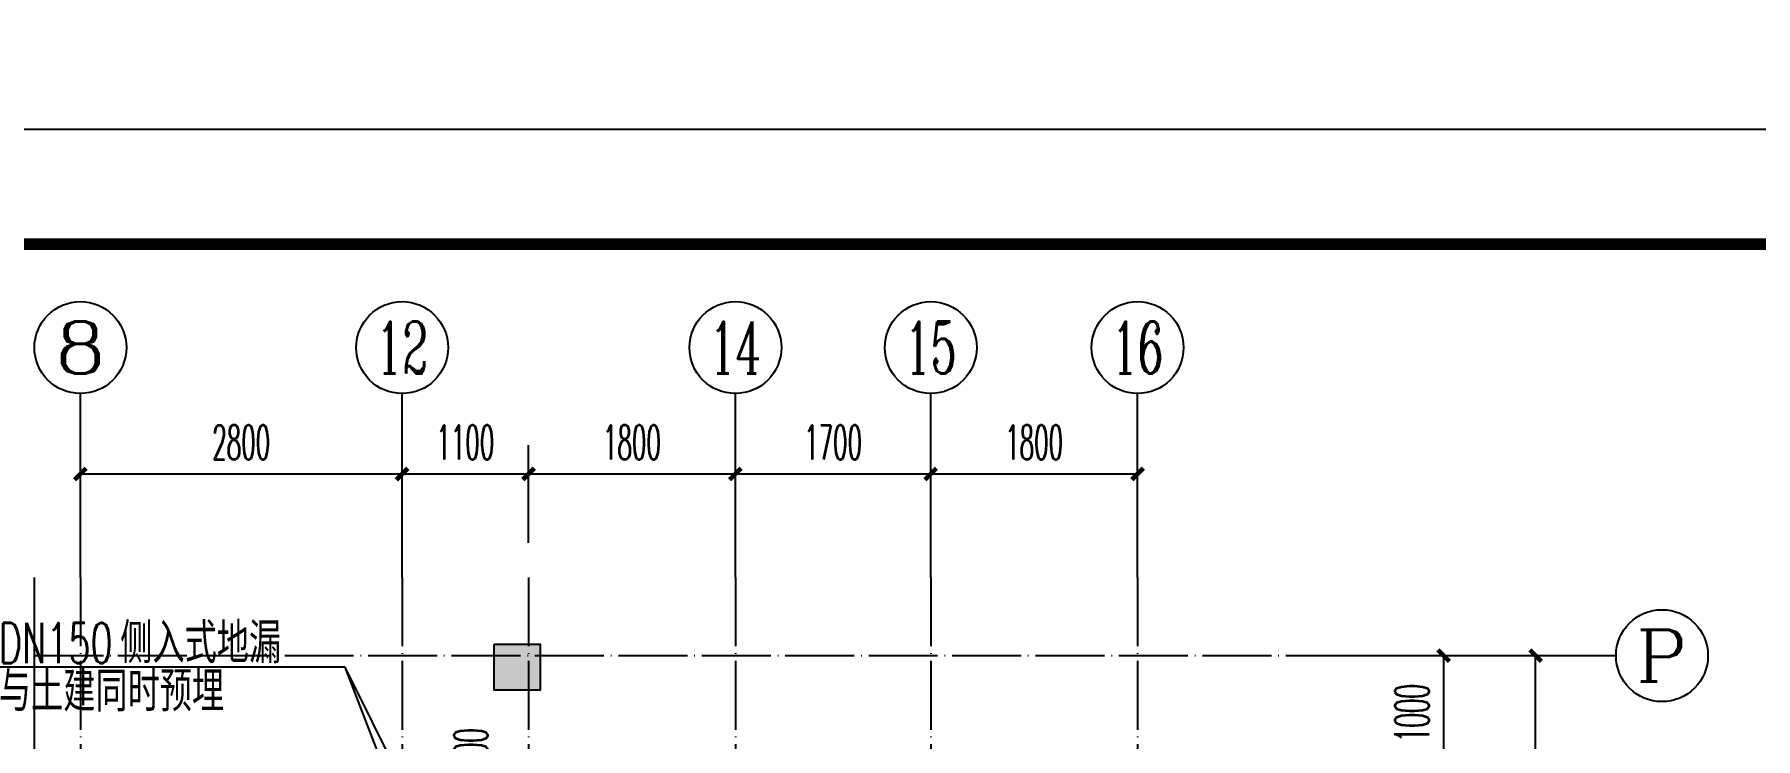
# Model space of a CAD drawing. Extents: x 27938 to 1507990, y 110129 to 923079.
# Drawn here: x 654169 to 669147, y 605661 to 611790 of the extents above; entities that cross this region are included whole.
import ezdxf
from ezdxf.enums import TextEntityAlignment as Align
from ezdxf.xclip import XClip

# ---------------------------------------------------------------- set-up
doc = ezdxf.new("R2010")
doc.units = 0
doc.header["$LTSCALE"] = 1000
doc.header["$MEASUREMENT"] = 0
doc.header["$XCLIPFRAME"] = 0
doc.linetypes.add('DOTE', pattern=[2.42, 2, -0.2, 0.02, -0.2])
for name, color, linetype in [('----建筑底图', 8, 'Continuous'), ('AXIS', 3, 'Continuous'), ('AXIS_TEXT', 7, 'Continuous'), ('DIM_SYMB', 3, 'Continuous'), ('DIM_废水', 31, 'Continuous'), ('DOTE', 1, 'Continuous'), ('EQUIP_地漏', 7, 'Continuous'), ('PUB_HATCH', 8, 'Continuous'), ('TWT_DIM', 3, 'Continuous'), ('图框', 140, 'Continuous')]:
    doc.layers.add(name, color=color, linetype=linetype)
doc.layers.add('yichutu', color=7, linetype='Continuous', true_color=0xffffff, plot=False)
doc.styles.add('_TCH_AXIS', font='COMPLEX', dxfattribs={"bigfont": 'GBCBIG'})
doc.styles.add('_TCH_DIM_T3', font='SIMPLEX.shx', dxfattribs={"width": 0.494118, "bigfont": 'GBCBIG.shx'})
doc.styles.add('_TWT_SERIAL', font='SIMPLEX', dxfattribs={"width": 0.8, "height": 3.5, "bigfont": 'HZTXT'})
doc.styles.add('COMPLEX', font='COMPLEX')
doc.dimstyles.new('_TCH_ARCH&&100', dxfattribs={"dimtxt": 297.5, "dimasz": 100, "dimexe": 250, "dimexo": 300, "dimgap": 126.25, "dimtad": 1, "dimdec": 0, "dimzin": 0, "dimdsep": 46, "dimtxsty": '_TCH_DIM_T3', "dimblk": 'ARCHTICK', "dimcen": 0.09, "dimclrt": 4, "dimazin": 2, "dimtfac": 1, "dimtdec": 0, "dimtix": 1, "dimtmove": 2, "dimatfit": 3, "dimfxl": 100, "dimtolj": 1, "dimtzin": 0, "dimarcsym": 0})
doc.dimstyles.new('_TWT_ARCH&&100', dxfattribs={"dimtxt": 297.5, "dimasz": 100, "dimexe": 250, "dimexo": 300, "dimgap": 126.25, "dimtad": 1, "dimdec": 0, "dimzin": 0, "dimdsep": 46, "dimtxsty": '_TCH_DIM_T3', "dimblk": 'ARCHTICK', "dimcen": 0.09, "dimclrt": 7, "dimazin": 2, "dimtfac": 1, "dimtdec": 0, "dimtix": 1, "dimtmove": 2, "dimatfit": 3, "dimfxl": 1, "dimtolj": 1, "dimtzin": 0, "dimarcsym": 0})

# ---------------------------------------------------------------- blocks, each defined once
blk = doc.blocks.new('A$C74D73064')
at = {"layer": 'DOTE', "color": 0}
for p, q in [((-13745, 128076.6), (-13745, 3986.3)), ((-5795, 128076.6), (-5795, 3986.3))]:
    blk.add_line(p, q, dxfattribs=at)
blk = doc.blocks.new('TK')
at = {"layer": '图框'}
blk.add_lwpolyline([(465375, 548714), (549475, 548714), (549475, 489314), (465375, 489314)], close=True, dxfattribs=at)
blk.add_lwpolyline([(465375, 548714), (549475, 548714), (549475, 489314), (465375, 489314)], close=True, dxfattribs=at)
at = {"layer": '图框', "const_width": 100}
blk.add_lwpolyline([(548475, 490314), (548475, 547714), (467875, 547714), (467875, 490314)], close=True, dxfattribs=at)
blk = doc.blocks.new('yct-841-594-84100-59399.9999999999-100-1000.0')
at = {"layer": 'yichutu', "color": 7, "true_color": 0xffffff}
blk.add_lwpolyline([(0, 0), (0, 59400), (84100, 59400), (84100, 0)], close=True, dxfattribs=at)
blk = doc.blocks.new('A$C028C60F5')
at = {"color": 0}
blk.add_lwpolyline([(400, 0), (0, 0), (0, -400), (400, -400)], close=True, dxfattribs=at)
at = {"layer": 'PUB_HATCH', "color": 0}
blk.add_solid([(0, -400), (400, -400), (0, 0), (400, 0)], dxfattribs=at)
blk = doc.blocks.new('_ArchTick')
at = {"color": 0, "linetype": 'ByBlock', "const_width": 0.4}
blk.add_lwpolyline([(-0.5, -0.5), (0.5, 0.5)], dxfattribs=at)
blk = doc.blocks.new('*D1359')
at = {"layer": 'AXIS', "color": 0, "lineweight": -2}
for p, q in [((-10220, 1881), (-10220, 2731)), ((-7420, 1881), (-7420, 2731)), ((-10220, 2481), (-7420, 2481))]:
    blk.add_line(p, q, dxfattribs=at)
at = {"layer": 'Defpoints', "color": 0}
for p in [(-7420, 2481), (-10220, 1581), (-7420, 1581)]:
    blk.add_point(p, dxfattribs=at)
at = {"layer": 'AXIS', "color": 0, "lineweight": -2, "xscale": 100, "yscale": 100, "zscale": 100, "rotation": 180}
blk.add_blockref('_ArchTick', (-10220, 2481), dxfattribs=at)
at = {"layer": 'AXIS', "color": 0, "lineweight": -2, "xscale": 100, "yscale": 100, "zscale": 100}
blk.add_blockref('_ArchTick', (-7420, 2481), dxfattribs=at)
at = {"layer": 'AXIS', "color": 4, "insert": (-8820, 2756), "char_height": 297.5, "attachment_point": 5, "style": '_TCH_DIM_T3'}
blk.add_mtext('\\A1;2800', dxfattribs=at)
blk = doc.blocks.new('*D1360')
at = {"layer": 'AXIS', "color": 0, "lineweight": -2}
for p, q in [((-7420, 1881), (-7420, 2731)), ((-6320, 1881), (-6320, 2731)), ((-7420, 2481), (-6320, 2481))]:
    blk.add_line(p, q, dxfattribs=at)
at = {"layer": 'Defpoints', "color": 0}
for p in [(-6320, 2481), (-7420, 1581), (-6320, 1581)]:
    blk.add_point(p, dxfattribs=at)
at = {"layer": 'AXIS', "color": 0, "lineweight": -2, "xscale": 100, "yscale": 100, "zscale": 100, "rotation": 180}
blk.add_blockref('_ArchTick', (-7420, 2481), dxfattribs=at)
at = {"layer": 'AXIS', "color": 0, "lineweight": -2, "xscale": 100, "yscale": 100, "zscale": 100}
blk.add_blockref('_ArchTick', (-6320, 2481), dxfattribs=at)
at = {"layer": 'AXIS', "color": 4, "insert": (-6870, 2756), "char_height": 297.5, "attachment_point": 5, "style": '_TCH_DIM_T3'}
blk.add_mtext('\\A1;1100', dxfattribs=at)
blk = doc.blocks.new('*D1361')
at = {"layer": 'AXIS', "color": 0, "lineweight": -2}
for p, q in [((-6320, 1881), (-6320, 2731)), ((-4520, 1881), (-4520, 2731)), ((-6320, 2481), (-4520, 2481))]:
    blk.add_line(p, q, dxfattribs=at)
at = {"layer": 'Defpoints', "color": 0}
for p in [(-4520, 2481), (-6320, 1581), (-4520, 1581)]:
    blk.add_point(p, dxfattribs=at)
at = {"layer": 'AXIS', "color": 0, "lineweight": -2, "xscale": 100, "yscale": 100, "zscale": 100, "rotation": 180}
blk.add_blockref('_ArchTick', (-6320, 2481), dxfattribs=at)
at = {"layer": 'AXIS', "color": 0, "lineweight": -2, "xscale": 100, "yscale": 100, "zscale": 100}
blk.add_blockref('_ArchTick', (-4520, 2481), dxfattribs=at)
at = {"layer": 'AXIS', "color": 4, "insert": (-5420, 2756), "char_height": 297.5, "attachment_point": 5, "style": '_TCH_DIM_T3'}
blk.add_mtext('\\A1;1800', dxfattribs=at)
blk = doc.blocks.new('*D1362')
at = {"layer": 'AXIS', "color": 0, "lineweight": -2}
for p, q in [((-4520, 1881), (-4520, 2731)), ((-2820, 1881), (-2820, 2731)), ((-4520, 2481), (-2820, 2481))]:
    blk.add_line(p, q, dxfattribs=at)
at = {"layer": 'Defpoints', "color": 0}
for p in [(-2820, 2481), (-4520, 1581), (-2820, 1581)]:
    blk.add_point(p, dxfattribs=at)
at = {"layer": 'AXIS', "color": 0, "lineweight": -2, "xscale": 100, "yscale": 100, "zscale": 100, "rotation": 180}
blk.add_blockref('_ArchTick', (-4520, 2481), dxfattribs=at)
at = {"layer": 'AXIS', "color": 0, "lineweight": -2, "xscale": 100, "yscale": 100, "zscale": 100}
blk.add_blockref('_ArchTick', (-2820, 2481), dxfattribs=at)
at = {"layer": 'AXIS', "color": 4, "insert": (-3670, 2756), "char_height": 297.5, "attachment_point": 5, "style": '_TCH_DIM_T3'}
blk.add_mtext('\\A1;1700', dxfattribs=at)
blk = doc.blocks.new('*D1363')
at = {"layer": 'AXIS', "color": 0, "lineweight": -2}
for p, q in [((-2820, 1881), (-2820, 2731)), ((-1020, 1881), (-1020, 2731)), ((-2820, 2481), (-1020, 2481))]:
    blk.add_line(p, q, dxfattribs=at)
at = {"layer": 'Defpoints', "color": 0}
for p in [(-1020, 2481), (-2820, 1581), (-1020, 1581)]:
    blk.add_point(p, dxfattribs=at)
at = {"layer": 'AXIS', "color": 0, "lineweight": -2, "xscale": 100, "yscale": 100, "zscale": 100, "rotation": 180}
blk.add_blockref('_ArchTick', (-2820, 2481), dxfattribs=at)
at = {"layer": 'AXIS', "color": 0, "lineweight": -2, "xscale": 100, "yscale": 100, "zscale": 100}
blk.add_blockref('_ArchTick', (-1020, 2481), dxfattribs=at)
at = {"layer": 'AXIS', "color": 4, "insert": (-1920, 2756), "char_height": 297.5, "attachment_point": 5, "style": '_TCH_DIM_T3'}
blk.add_mtext('\\A1;1800', dxfattribs=at)
blk = doc.blocks.new('_AXISO')
at = {"color": 0}
blk.add_circle((0, 0), 0.5, dxfattribs=at)
at = {"layer": 'AXIS_TEXT', "color": 0, "style": 'COMPLEX', "width": 1.041667}
blk.add_attdef('A', text='', height=0.56, dxfattribs=at).set_placement((-0.25, -0.28), (0.25, -0.28), align=Align.FIT)
blk = doc.blocks.new('*D1370')
at = {"layer": 'AXIS', "color": 0, "lineweight": -2}
for p, q in [((1044, 900), (2694, 900)), ((2444, -1600), (2444, 900)), ((1044, -1600), (2694, -1600))]:
    blk.add_line(p, q, dxfattribs=at)
at = {"layer": 'Defpoints', "color": 0}
for p in [(744, 900), (2444, 900), (744, -1600)]:
    blk.add_point(p, dxfattribs=at)
at = {"layer": 'AXIS', "color": 0, "lineweight": -2, "xscale": 100, "yscale": 100, "zscale": 100}
for p, rotation in [((2444, 900), 90), ((2444, -1600), 270)]:
    blk.add_blockref('_ArchTick', p, dxfattribs=dict(at, rotation=rotation))
at = {"layer": 'AXIS', "color": 4, "insert": (2169, -350), "char_height": 297.5, "attachment_point": 5, "rotation": 90, "style": '_TCH_DIM_T3'}
blk.add_mtext('\\A1;2500', dxfattribs=at)
blk = doc.blocks.new('*D1379')
at = {"layer": 'AXIS', "color": 0, "lineweight": -2}
for p, q in [((1044, 900), (1894, 900)), ((1644, -100), (1644, 900)), ((1044, -100), (1894, -100))]:
    blk.add_line(p, q, dxfattribs=at)
at = {"layer": 'Defpoints', "color": 0}
for p in [(744, 900), (1644, 900), (744, -100)]:
    blk.add_point(p, dxfattribs=at)
at = {"layer": 'AXIS', "color": 0, "lineweight": -2, "xscale": 100, "yscale": 100, "zscale": 100}
for p, rotation in [((1644, 900), 90), ((1644, -100), 270)]:
    blk.add_blockref('_ArchTick', p, dxfattribs=dict(at, rotation=rotation))
at = {"layer": 'AXIS', "color": 4, "insert": (1369, 400), "char_height": 297.5, "attachment_point": 5, "rotation": 90, "style": '_TCH_DIM_T3'}
blk.add_mtext('\\A1;1000', dxfattribs=at)
blk = doc.blocks.new('$TwtSys$00000137')
at = {"color": 7}
for p, q in [((-46.875, -93.75), (-46.875, 93.75)), ((0, -93.75), (0, 93.75)), ((46.875, -93.75), (46.875, 93.75))]:
    blk.add_line(p, q, dxfattribs=at)
blk.add_lwpolyline([(-93.75, -93.75), (93.75, -93.75), (93.75, 93.75), (-93.75, 93.75)], close=True, dxfattribs=at)
blk = doc.blocks.new('*D1513')
at = {"layer": 'Defpoints', "color": 0}
for p in [(0, -200), (773, -200), (0, -550)]:
    blk.add_point(p, dxfattribs=at)
at = {"layer": 'TWT_DIM', "color": 0, "lineweight": -2}
for p, q in [((300, -200), (1023, -200)), ((773, -550), (773, -200)), ((300, -550), (1023, -550))]:
    blk.add_line(p, q, dxfattribs=at)
at = {"layer": 'TWT_DIM', "color": 0, "lineweight": -2, "xscale": 100, "yscale": 100, "zscale": 100}
for p, rotation in [((773, -200), 90), ((773, -550), 270)]:
    blk.add_blockref('_ArchTick', p, dxfattribs=dict(at, rotation=rotation))
at = {"layer": 'TWT_DIM', "color": 7, "insert": (498, -825), "char_height": 297.5, "attachment_point": 5, "rotation": 90, "style": '_TCH_DIM_T3'}
blk.add_mtext('\\A1;350', dxfattribs=at)
blk = doc.blocks.new('*D1514')
at = {"layer": 'Defpoints', "color": 0}
for p in [(0, 0), (773, 0), (0, -200)]:
    blk.add_point(p, dxfattribs=at)
at = {"layer": 'TWT_DIM', "color": 0, "lineweight": -2}
for p, q in [((773, 0), (773, 100)), ((300, 0), (1023, 0)), ((773, -200), (773, 0)), ((300, -200), (1023, -200)), ((773, -200), (773, -300))]:
    blk.add_line(p, q, dxfattribs=at)
at = {"layer": 'TWT_DIM', "color": 0, "lineweight": -2, "xscale": 100, "yscale": 100, "zscale": 100}
for p, rotation in [((773, 0), 270), ((773, -200), 90)]:
    blk.add_blockref('_ArchTick', p, dxfattribs=dict(at, rotation=rotation))
at = {"layer": 'TWT_DIM', "color": 7, "insert": (498, 280), "char_height": 297.5, "attachment_point": 5, "rotation": 90, "style": '_TCH_DIM_T3'}
blk.add_mtext('\\A1;200', dxfattribs=at)
blk = doc.blocks.new('A$C28781836')
at = {"layer": 'AXIS', "color": 0}
for p, q in [((-10219.7, 1581.2), (-10219.7, 3181.2)), ((-7419.7, 1581.2), (-7419.7, 3181.2)), ((-4519.7, 1581.2), (-4519.7, 3181.2)), ((-2819.7, 1581.2), (-2819.7, 3181.2)), ((-1019.7, 1581.2), (-1019.7, 3181.2)), ((743.8, 899.8), (3143.8, 899.8))]:
    blk.add_line(p, q, dxfattribs=at)
at = {"layer": 'DIM_SYMB', "color": 0}
blk.add_lwpolyline([(-10619.7, -10349), (-10619.7, -4440.1), (-10724.7, -4401.9), (-10514.7, -4364.9), (-10619.7, -4327.6), (-10619.7, 1581.2)], dxfattribs=at)
at = {"layer": 'DOTE', "color": 0, "linetype": 'DOTE', "ltscale": 0.3}
for p, q in [((-10219.7, 1581.2), (-10219.7, -7700.2)), ((-7419.7, 1581.2), (-7419.7, -7700.2)), ((-6319.7, 1581.2), (-6319.7, -1600.2)), ((-4519.7, 1581.2), (-4519.7, -9800.2)), ((-2819.7, 1581.2), (-2819.7, -9800.2)), ((-1019.7, 1581.2), (-1019.7, -9800.2)), ((-10619.7, 899.8), (743.8, 899.8))]:
    blk.add_line(p, q, dxfattribs=at)
at = {"color": 8, "xscale": -1}
blk.add_blockref('A$C028C60F5', (-6219.7, 999.8), dxfattribs=at)
at = {"layer": 'AXIS', "color": 0}
ref = blk.add_blockref('_AXISO', (-10219.7, 3581.2), dxfattribs=dict(at, xscale=800, yscale=800, zscale=800))
ref.add_attrib('A', '8', dxfattribs={"layer": 'AXIS_TEXT', "color": 0, "ltscale": 0.5, "height": 452.5, "style": '_TCH_AXIS', "width": 1.5}).set_placement((-10446, 3354.9), (-9993.5, 3354.9), align=Align.FIT)
ref = blk.add_blockref('_AXISO', (-7419.7, 3581.2), dxfattribs=dict(at, xscale=800, yscale=800, zscale=800))
ref.add_attrib('A', '12', dxfattribs={"layer": 'AXIS_TEXT', "color": 0, "ltscale": 0.5, "height": 452.55, "style": '_TCH_AXIS', "width": 0.724138}).set_placement((-7646, 3354.9), (-7193.5, 3354.9), align=Align.FIT)
ref = blk.add_blockref('_AXISO', (-4519.7, 3581.2), dxfattribs=dict(at, xscale=800, yscale=800, zscale=800))
ref.add_attrib('A', '14', dxfattribs={"layer": 'AXIS_TEXT', "color": 0, "ltscale": 0.5, "height": 452.55, "style": '_TCH_AXIS', "width": 0.677419}).set_placement((-4746, 3354.9), (-4293.5, 3354.9), align=Align.FIT)
ref = blk.add_blockref('_AXISO', (-2819.7, 3581.2), dxfattribs=dict(at, xscale=800, yscale=800, zscale=800))
ref.add_attrib('A', '15', dxfattribs={"layer": 'AXIS_TEXT', "color": 0, "ltscale": 0.5, "height": 452.55, "style": '_TCH_AXIS', "width": 0.724138}).set_placement((-3046, 3354.9), (-2593.5, 3354.9), align=Align.FIT)
ref = blk.add_blockref('_AXISO', (-1019.7, 3581.2), dxfattribs=dict(at, xscale=800, yscale=800, zscale=800))
ref.add_attrib('A', '16', dxfattribs={"layer": 'AXIS_TEXT', "color": 0, "ltscale": 0.5, "height": 452.55, "style": '_TCH_AXIS', "width": 0.724138}).set_placement((-1246, 3354.9), (-793.5, 3354.9), align=Align.FIT)
ref = blk.add_blockref('_AXISO', (3543.8, 899.8), dxfattribs=dict(at, xscale=800, yscale=800, zscale=800))
ref.add_attrib('A', 'P', dxfattribs={"layer": 'AXIS_TEXT', "color": 0, "ltscale": 0.5, "height": 452.5, "style": '_TCH_AXIS', "width": 1.235294}).set_placement((3317.6, 673.5), (3770.1, 673.5), align=Align.FIT)
for p1, p2, distance, picture, middle in [((-10219.7, 1581.2), (-7419.7, 1581.2), 900, '*D1359', (-8819.7, 2756.2)), ((-7419.7, 1581.2), (-6319.7, 1581.2), 900, '*D1360', (-6869.7, 2756.2)), ((-6319.7, 1581.2), (-4519.7, 1581.2), 900, '*D1361', (-5419.7, 2756.2)), ((-4519.7, 1581.2), (-2819.7, 1581.2), 900, '*D1362', (-3669.7, 2756.2)), ((-2819.7, 1581.2), (-1019.7, 1581.2), 900, '*D1363', (-1919.7, 2756.2)), ((743.8, -1600.2), (743.8, 899.8), -1700, '*D1370', (2168.8, -350.2)), ((743.8, -100.2), (743.8, 899.8), -900, '*D1379', (1368.8, 399.8))]:
    dim = blk.add_aligned_dim(p1=p1, p2=p2, distance=distance, dimstyle='_TCH_ARCH&&100', dxfattribs=at)
    dim.commit()
    dim.dimension.update_dxf_attribs({"geometry": picture, "text_midpoint": middle})
blk = doc.blocks.new('A$C7C2462DA')
at = {"layer": 'DIM_废水'}
for p, q in [((-596.1, 999.4), (-3679.2, 999.4)), ((0, -200), (-596.1, 999.4)), ((0, -550), (-596.1, 999.4))]:
    blk.add_line(p, q, dxfattribs=at)
at = {"layer": 'EQUIP_地漏'}
for p in [(0, -200), (0, -550)]:
    blk.add_blockref('$TwtSys$00000137', p, dxfattribs=at)
at = {"layer": 'DIM_废水', "color": 7, "style": '_TWT_SERIAL'}
for s, width, p in [('DN150', 0.64, (-3609.2, 1034.4)), ('侧入式地漏', 0.8, (-2553.2, 1034.4)), ('与土建同时预埋', 0.8, (-3609.2, 614.4))]:
    blk.add_text(s, height=350, dxfattribs=dict(at, width=width)).set_placement(p)
at = {"layer": 'TWT_DIM'}
for base, p1, p2, picture, middle in [((773.1, 0), (0, -200), (0, 0), '*D1514', (498.1, 280.2)), ((773.1, -200), (0, -550), (0, -200), '*D1513', (498.1, -825.2))]:
    dim = blk.add_linear_dim(base=base, p1=p1, p2=p2, angle=90, dimstyle='_TWT_ARCH&&100', dxfattribs=at)
    dim.commit()
    dim.dimension.update_dxf_attribs({"geometry": picture, "text_midpoint": middle, "dimtype": 129})

msp = doc.modelspace()

# ---------------------------------------------------------------- block references
at = {"layer": '----建筑底图', "color": 169}
ref = msp.add_blockref('A$C74D73064', (673675, 518706.7), dxfattribs=at)
XClip(ref).set_block_clipping_path([(-14883.2465648082, 50822.2568892687), (39116.7403027331, 70322.2568880918)])
msp.add_blockref('TK', (181114.3, 62250.7))
at = {"color": 8}
msp.add_blockref('A$C28781836', (664788.7, 605483.2), dxfattribs=at)
at = {"ltscale": 0.5}
msp.add_blockref('A$C7C2462DA', (657469, 605283), dxfattribs=at)
at = {"layer": 'yichutu'}
msp.add_blockref('yct-841-594-84100-59399.9999999999-100-1000.0', (646489.3, 551564.4), dxfattribs=at)

doc.saveas('drawing.dxf')
